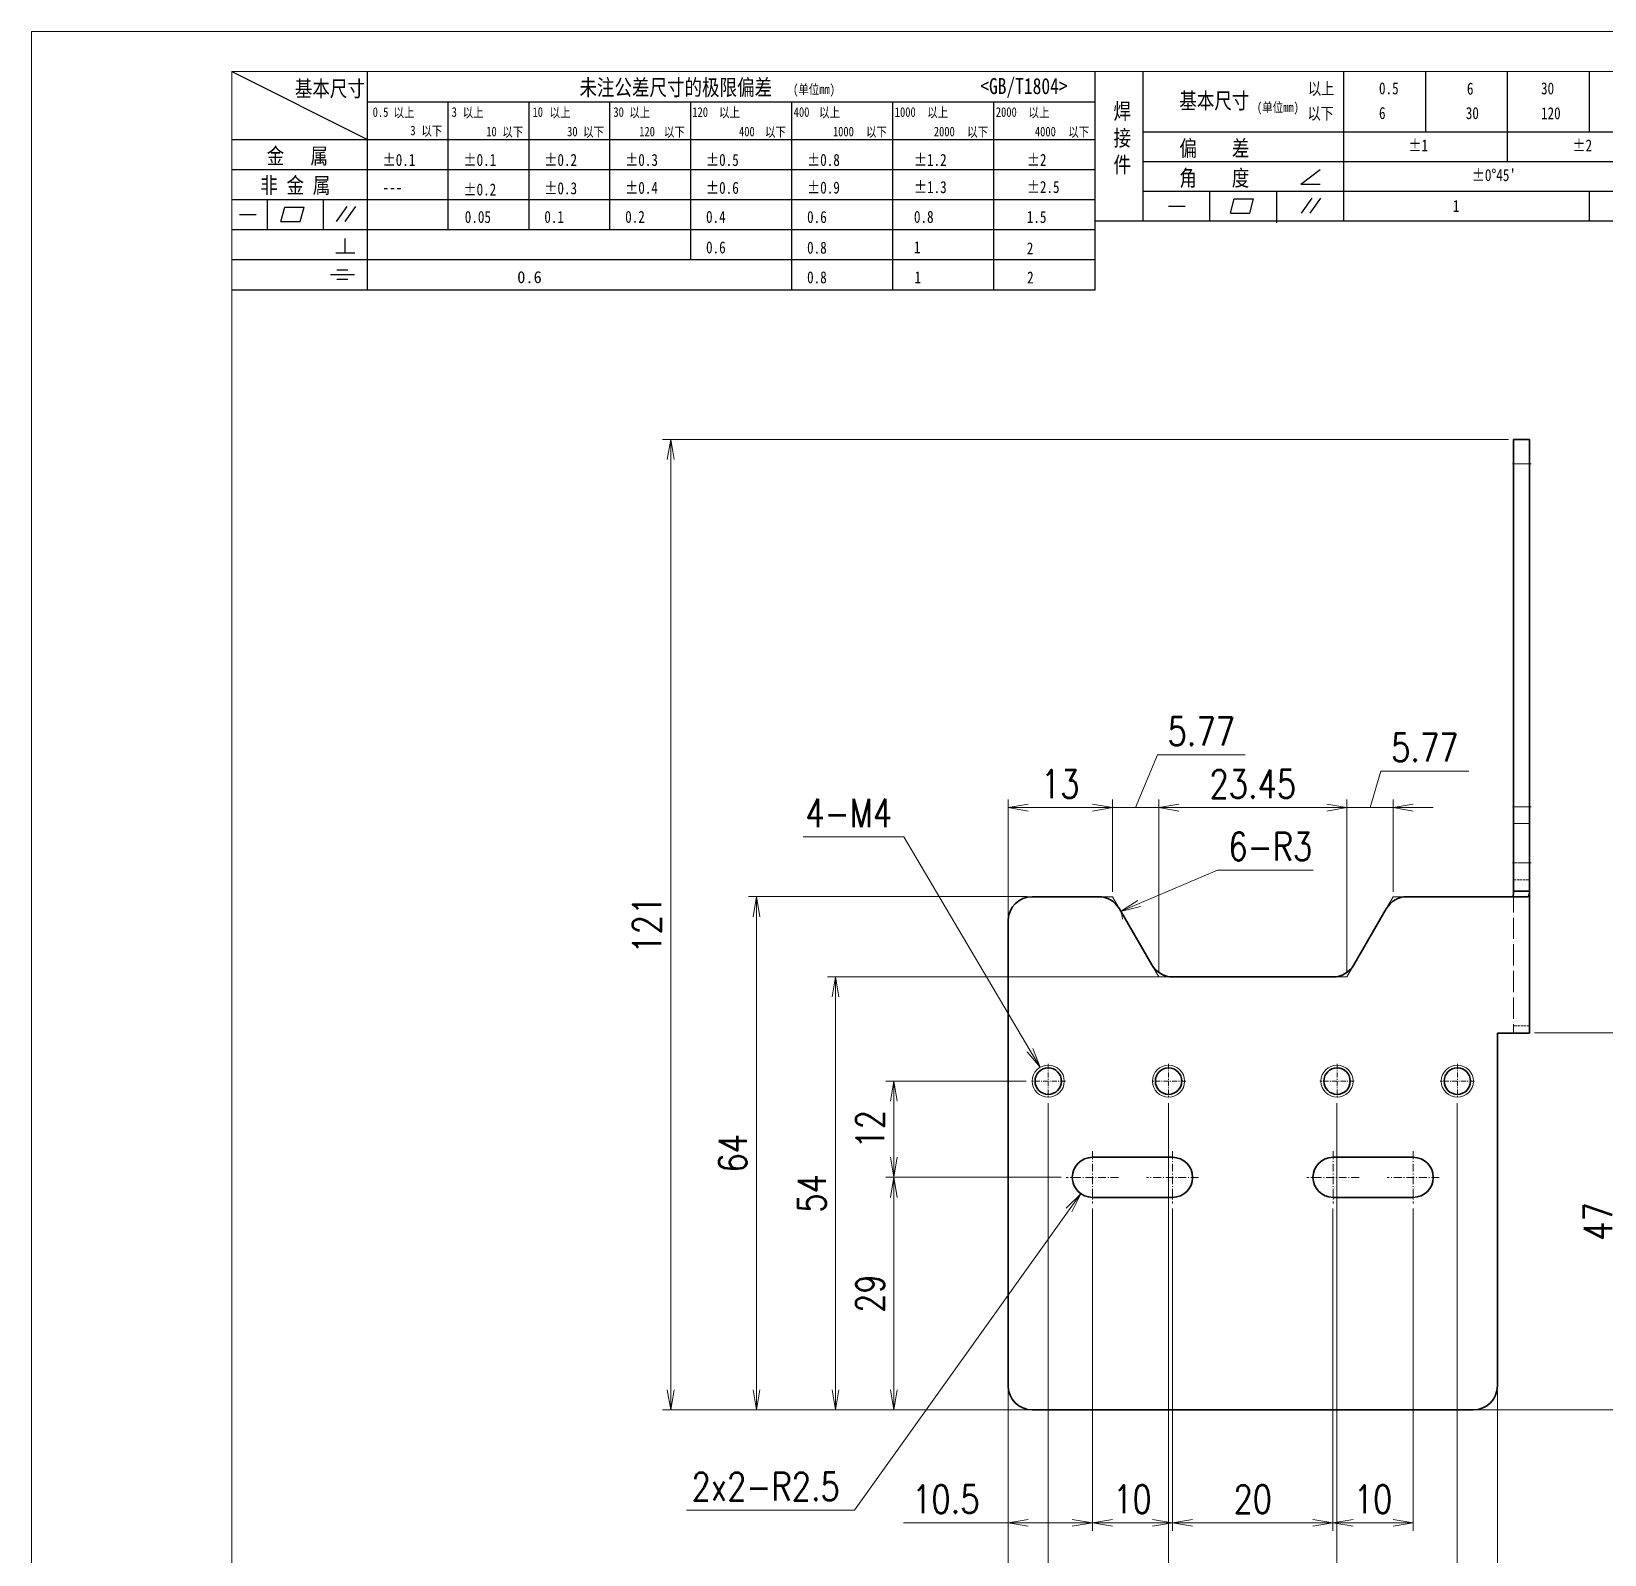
# Model space of a CAD drawing. Header units: millimetres. Extents: x 142029 to 212337, y -20537 to 1533.
# Drawn here: x 143861.8 to 144058, y 465 to 654.9 of the extents above; entities that cross this region are included whole.
import ezdxf

# ---------------------------------------------------------------- set-up
doc = ezdxf.new("R2010")
doc.units = ezdxf.units.MM
doc.header["$LTSCALE"] = 0.5
for name, pattern in [('AM_ISO02W050x2', [3.75, 3, -0.75]), ('AM_ISO08W050x2', [9, 6, -0.75, 1.5, -0.75]), ('AM_ISO09W050', [22.5, 12, -1.5, 3, -1.5, 3, -1.5]), ('DASHDOT', [18.5, 12, -3, 0.5, -3]), ('DASHED', [15, 12, -3])]:
    doc.linetypes.add(name, pattern=pattern)
for name, color, linetype, lineweight in [('中心线', 2, 'AM_ISO08W050x2', 18), ('双点划线', 6, 'AM_ISO09W050', 18), ('图框', 7, 'Continuous', 18), ('标注线', 3, 'Continuous', 18), ('粗实线', 7, 'Continuous', 35), ('虚线', 1, 'AM_ISO02W050x2', 18)]:
    doc.layers.add(name, color=color, linetype=linetype, lineweight=lineweight)
doc.layers.add('图\\M+19E79\\M+195B6\\M+18E9A', color=7, linetype='Continuous')
doc.layers.add('打印', color=7, linetype='Continuous', lineweight=15, plot=False)
doc.layers.add('打印-禁用', color=7, linetype='Continuous', lineweight=15, plot=False)
doc.styles.add('DIM', font='romans.shx', dxfattribs={"width": 0.8, "bigfont": 'bigfont.shx'})
doc.styles.add('国标', font='simfang.ttf', dxfattribs={"width": 0.8})
doc.dimstyles.new('XR 1-1$0', dxfattribs={"dimtxt": 3.5, "dimasz": 2.5, "dimexe": 1, "dimexo": 0.625, "dimgap": 1.2, "dimtad": 1, "dimzin": 9, "dimdsep": 46, "dimtxsty": 'DIM', "dimblk": 'OPEN', "dimcen": 0, "dimclrd": 8, "dimclre": 8, "dimclrt": 2, "dimazin": 2, "dimtfac": 0.5, "dimtmove": 0, "dimatfit": 3, "dimldrblk": 'OPEN', "dimfxl": 0, "dimtolj": 2, "dimlwd": 18, "dimlwe": 18, "dimarcsym": 0})
doc.dimstyles.new('XR 1-1$3', dxfattribs={"dimtxt": 3.5, "dimasz": 2.5, "dimexe": 1, "dimexo": 0.625, "dimgap": 1.2, "dimtad": 1, "dimtoh": 1, "dimdsep": 46, "dimtxsty": 'DIM', "dimblk": 'OPEN', "dimcen": 0, "dimclrd": 8, "dimclre": 8, "dimclrt": 2, "dimazin": 2, "dimtfac": 0.5, "dimtofl": 0, "dimtmove": 0, "dimatfit": 3, "dimldrblk": 'OPEN', "dimfxl": 0, "dimtolj": 2, "dimlwd": 18, "dimlwe": 18, "dimarcsym": 0})
doc.dimstyles.new('XR 1-1$4', dxfattribs={"dimtxt": 3.5, "dimasz": 2.5, "dimexe": 1, "dimexo": 0.625, "dimgap": 1.2, "dimtad": 1, "dimtoh": 1, "dimdsep": 46, "dimtxsty": 'DIM', "dimblk": 'OPEN', "dimcen": 0, "dimclrd": 8, "dimclre": 8, "dimclrt": 2, "dimazin": 2, "dimtfac": 0.5, "dimtofl": 0, "dimtmove": 0, "dimatfit": 3, "dimldrblk": 'OPEN', "dimfxl": 0, "dimtolj": 2, "dimlwd": 18, "dimlwe": 18, "dimarcsym": 0})

# ---------------------------------------------------------------- blocks, each defined once
blk = doc.blocks.new('GZDEH零件A3图框V01版')
at = {"layer": '图\\M+19E79\\M+195B6\\M+18E9A', "color": 9}
for p, q in [((2882.49, -1554.46), (2899.37, -1562.92)), ((2899.37, -1581.67), (2899.37, -1554.46)), ((2990.09, -1581.67), (2990.09, -1554.46)), ((2996.09, -1573.08), (2996.09, -1554.46)), ((3021.09, -1561.98), (3021.09, -1554.46)), ((3031.31, -1561.98), (3031.31, -1554.46)), ((3041.53, -1561.98), (3041.53, -1554.46)), ((3051.75, -1561.98), (3051.75, -1554.46)), ((2899.37, -1558.24), (2990.09, -1558.24)), ((2909.45, -1574.17), (2909.45, -1558.24)), ((2919.53, -1574.17), (2919.53, -1558.24)), ((2929.61, -1574.17), (2929.61, -1558.24)), ((2939.69, -1577.92), (2939.69, -1558.24)), ((2952.29, -1581.67), (2952.29, -1558.24)), ((2964.89, -1581.67), (2964.89, -1558.24)), ((2977.49, -1581.67), (2977.49, -1558.24)), ((2882.49, -1562.92), (2990.09, -1562.92)), ((2996.09, -1561.98), (3113.09, -1561.98)), ((3021.09, -1573.08), (3021.09, -1561.98)), ((3041.53, -1565.68), (3041.53, -1561.98)), ((2882.49, -1566.67), (2990.09, -1566.67)), ((2996.09, -1565.68), (3113.09, -1565.68)), ((3015.75, -1568.51), (3018.15, -1566.66)), ((3015.75, -1568.51), (3018.15, -1568.51)), ((2882.49, -1570.42), (2990.09, -1570.42)), ((2886.92, -1574.12), (2886.92, -1570.42)), ((2893.91, -1574.12), (2893.91, -1570.42)), ((2996.09, -1569.38), (3113.09, -1569.38)), ((3004.42, -1573.08), (3004.42, -1569.38)), ((3006.97, -1572.12), (3007.45, -1570.33)), ((3007.45, -1570.33), (3009.86, -1570.33)), ((3009.39, -1572.12), (3009.86, -1570.33)), ((3012.75, -1573.08), (3012.75, -1569.38)), ((3015.81, -1572.12), (3017.15, -1570.26)), ((3016.89, -1572.12), (3018.23, -1570.26)), ((3051.75, -1573.08), (3051.75, -1569.38)), ((2883.43, -1572.27), (2885.49, -1572.27)), ((2888.59, -1573.16), (2889.07, -1571.37)), ((2889.07, -1571.37), (2891.48, -1571.37)), ((2891, -1573.16), (2891.48, -1571.37)), ((2895.52, -1573.16), (2896.85, -1571.3)), ((2896.6, -1573.16), (2897.94, -1571.3)), ((2999.26, -1571.23), (3001.32, -1571.23)), ((3006.97, -1572.12), (3009.39, -1572.12)), ((2882.49, -1574.17), (2990.09, -1574.17)), ((2888.59, -1573.16), (2891, -1573.16)), ((2990.09, -1573.08), (3113.09, -1573.08)), ((3012.75, -1573.33), (3012.75, -1573.08)), ((2896.58, -1577.05), (2896.58, -1575.28)), ((2882.49, -1577.92), (2990.09, -1577.92)), ((2895.42, -1577.05), (2897.81, -1577.05)), ((2894.79, -1579.77), (2897.77, -1579.77)), ((2895.57, -1579.17), (2896.92, -1579.17)), ((2895.57, -1580.37), (2896.93, -1580.37)), ((2882.49, -1581.67), (2990.09, -1581.67))]:
    blk.add_line(p, q, dxfattribs=at)
at = {"layer": '图框', "linetype": 'Continuous'}
for p, q in [((2882.49, -1554.46), (2882.49, -1832.96)), ((3272.49, -1554.46), (2882.49, -1554.46))]:
    blk.add_line(p, q, dxfattribs=at)
at = {"layer": '打印-禁用', "linetype": 'Continuous'}
for p, q in [((2857.49, -1549.46), (2857.49, -1846.46)), ((3277.49, -1549.46), (2857.49, -1549.46))]:
    blk.add_line(p, q, dxfattribs=at)
at = {"layer": '图\\M+19E79\\M+195B6\\M+18E9A', "color": 9, "style": '国标', "width": 0.8}
for s, height, p in [('未注公差尺寸的极限偏差', 2, (2925.81, -1557.44)), ('<GB/T1804>', 2, (2975.78, -1557.27)), ('基本尺寸', 2, (2890.33, -1557.58)), ('基本尺寸', 2, (3000.6, -1559.1)), ('以上', 1.5, (3016.64, -1557.33)), ('0.5', 1.5, (3025.49, -1557.3)), ('6', 1.5, (3036.45, -1557.34)), ('30', 1.5, (3045.69, -1557.31)), ('30', 1.2, (2930.04, -1560.11)), ('以下', 1.5, (3016.58, -1560.43)), ('6', 1.5, (3025.49, -1560.38)), ('30', 1.5, (3036.31, -1560.39)), ('120', 1.5, (3045.69, -1560.41)), ('偏    差', 2, (3000.6, -1565.04)), ('±1', 1.5, (3029.16, -1564.42)), ('±2', 1.5, (3049.61, -1564.42)), ('金   属', 2, (2886.82, -1565.98)), ('±0.1', 1.5, (2901.27, -1566.23)), ('±0.1', 1.5, (2911.35, -1566.23)), ('±0.2', 1.5, (2921.43, -1566.23)), ('±0.3', 1.5, (2931.51, -1566.23)), ('±0.5', 1.5, (2941.59, -1566.23)), ('±0.8', 1.5, (2954.19, -1566.23)), ('±1.2', 1.5, (2967.51, -1566.23)), ('±2', 1.5, (2981.58, -1566.23)), ('角    度', 2, (3000.6, -1568.74)), ("±0%%D45'", 1.5, (3037.06, -1568.12)), ('非 金 属', 2, (2886.02, -1569.65)), ('±0.2', 1.5, (2911.35, -1569.92)), ('±0.3', 1.5, (2921.43, -1569.77)), ('±0.4', 1.5, (2931.51, -1569.71)), ('±0.6', 1.5, (2941.59, -1569.71)), ('±0.9', 1.5, (2954.19, -1569.68)), ('±1.3', 1.5, (2967.51, -1569.62)), ('±2.5', 1.5, (2981.58, -1569.61)), ('---', 1.5, (2901.27, -1569.65)), ('1', 1.5, (3034.69, -1571.98)), ('0.1', 1.5, (2921.43, -1573.34)), ('0.2', 1.5, (2931.51, -1573.33)), ('0.4', 1.5, (2941.59, -1573.33)), ('0.6', 1.5, (2954.19, -1573.35)), ('0.8', 1.5, (2967.51, -1573.33)), ('1.5', 1.5, (2981.58, -1573.34)), ('0.6', 1.5, (2941.59, -1577.14)), ('0.8', 1.5, (2954.19, -1577.17)), ('1', 1.5, (2967.51, -1577.12)), ('2', 1.5, (2981.58, -1577.26)), ('0.8', 1.5, (2954.19, -1580.87)), ('1', 1.5, (2967.59, -1580.86)), ('2', 1.5, (2981.62, -1580.89))]:
    blk.add_text(s, height=height, dxfattribs=at).set_placement(p)
at = {"layer": '图\\M+19E79\\M+195B6\\M+18E9A', "color": 9, "lineweight": 15, "style": '国标', "width": 0.8}
for s, p in [('(单位mm)', (2952.44, -1557.27)), ('0.5', (2900.03, -1560.11)), ('以上', (2902.64, -1560.16)), ('3', (2909.88, -1560.11)), ('以上', (2911.25, -1560.16)), ('10', (2919.96, -1560.11)), ('以上', (2922.09, -1560.16)), ('以上', (2932.02, -1560.16)), ('120', (2939.88, -1560.11)), ('以上', (2943.21, -1560.16)), ('400', (2952.52, -1560.11)), ('以上', (2955.68, -1560.16)), ('1000', (2965.12, -1560.11)), ('以上', (2969.16, -1560.16)), ('2000', (2977.72, -1560.11)), ('以上', (2981.8, -1560.16)), ('(单位mm)', (3010.27, -1559.51)), ('3', (2904.73, -1562.41)), ('以下', (2906.1, -1562.46)), ('10', (2914.19, -1562.54)), ('以下', (2916.18, -1562.59)), ('30', (2924.27, -1562.54)), ('以下', (2926.26, -1562.59)), ('120', (2933.26, -1562.54)), ('以下', (2936.34, -1562.59)), ('400', (2945.7, -1562.54)), ('以下', (2948.94, -1562.59)), ('1000', (2957.41, -1562.54)), ('以下', (2961.54, -1562.59)), ('2000', (2969.99, -1562.54)), ('以下', (2974.14, -1562.59)), ('4000', (2982.59, -1562.54)), ('以下', (2986.74, -1562.59))]:
    blk.add_text(s, height=1.2, dxfattribs=at).set_placement(p)
at = {"layer": '图\\M+19E79\\M+195B6\\M+18E9A', "color": 9, "lineweight": 13, "style": '国标'}
blk.add_text('0.6', height=1.5, dxfattribs=at).set_placement((2918.05, -1580.85))
at = {"layer": '图\\M+19E79\\M+195B6\\M+18E9A', "color": 9, "style": '国标'}
for s, insert, char_height, width, attachment_point in [('焊\\P接\\P件', (2992.39, -1558.41), 2, 3.1877, 1), ('0.05', (2911.51, -1573.37), 1.5, 5.1982, 7)]:
    blk.add_mtext(s, dxfattribs=dict(at, insert=insert, char_height=char_height, width=width, attachment_point=attachment_point))
blk = doc.blocks.new('DEH A3')
at = {"layer": '图框'}
blk.add_blockref('GZDEH零件A3图框V01版', (-2857.49, 1846.46), dxfattribs=at)
blk = doc.blocks.new('_Open')
at = {"color": 0, "linetype": 'ByBlock', "lineweight": -2}
for p, q in [((-1, 0.167), (0, 0)), ((-1, -0.167), (0, 0)), ((0, 0), (-1, 0))]:
    blk.add_line(p, q, dxfattribs=at)
blk = doc.blocks.new('*D69')
at = {"layer": 'Defpoints', "color": 0, "transparency": 16777216}
for p in [(143952.23, 547.01), (143986.61, 547.01), (143987.67, 483.01)]:
    blk.add_point(p, dxfattribs=at)
at = {"layer": '标注线', "color": 8, "lineweight": 18, "transparency": 16777216}
for p, q in [((143985.99, 547.01), (143951.23, 547.01)), ((143952.23, 485.51), (143952.23, 544.51)), ((143987.04, 483.01), (143951.23, 483.01))]:
    blk.add_line(p, q, dxfattribs=at)
at = {"layer": '标注线', "color": 8, "linetype": 'ByBlock', "lineweight": 18, "transparency": 16777216, "xscale": 2.5, "yscale": 2.5, "zscale": 2.5}
for p, rotation in [((143952.23, 547.01), 90), ((143952.23, 483.01), 270)]:
    blk.add_blockref('_Open', p, dxfattribs=dict(at, rotation=rotation))
at = {"layer": '标注线', "color": 2, "transparency": 16777216, "insert": (143949.28, 515.01), "char_height": 3.5, "attachment_point": 5, "rotation": 90, "style": 'DIM'}
blk.add_mtext('\\A2;64', dxfattribs=at)
blk = doc.blocks.new('*D70')
at = {"layer": 'Defpoints', "color": 0, "transparency": 16777216}
for p in [(143969.35, 512.01), (143990.86, 512.01), (143986.61, 483.01)]:
    blk.add_point(p, dxfattribs=at)
at = {"layer": '标注线', "color": 8, "lineweight": 18, "transparency": 16777216}
for p, q in [((143990.24, 512.01), (143968.35, 512.01)), ((143969.35, 485.51), (143969.35, 509.51)), ((143985.99, 483.01), (143968.35, 483.01))]:
    blk.add_line(p, q, dxfattribs=at)
at = {"layer": '标注线', "color": 8, "linetype": 'ByBlock', "lineweight": 18, "transparency": 16777216, "xscale": 2.5, "yscale": 2.5, "zscale": 2.5}
for p, rotation in [((143969.35, 512.01), 90), ((143969.35, 483.01), 270)]:
    blk.add_blockref('_Open', p, dxfattribs=dict(at, rotation=rotation))
at = {"layer": '标注线', "color": 2, "transparency": 16777216, "insert": (143966.4, 497.51), "char_height": 3.5, "attachment_point": 5, "rotation": 90, "style": 'DIM'}
blk.add_mtext('\\A2;29', dxfattribs=at)
blk = doc.blocks.new('*D71')
at = {"layer": 'Defpoints', "color": 0, "transparency": 16777216}
for p in [(143969.35, 524.01), (143986.47, 524.01), (143990.86, 512.01)]:
    blk.add_point(p, dxfattribs=at)
at = {"layer": '标注线', "color": 8, "lineweight": 18, "transparency": 16777216}
for p, q in [((143985.84, 524.01), (143968.35, 524.01)), ((143969.35, 514.51), (143969.35, 521.51)), ((143990.24, 512.01), (143968.35, 512.01))]:
    blk.add_line(p, q, dxfattribs=at)
at = {"layer": '标注线', "color": 8, "linetype": 'ByBlock', "lineweight": 18, "transparency": 16777216, "xscale": 2.5, "yscale": 2.5, "zscale": 2.5}
for p, rotation in [((143969.35, 524.01), 90), ((143969.35, 512.01), 270)]:
    blk.add_blockref('_Open', p, dxfattribs=dict(at, rotation=rotation))
at = {"layer": '标注线', "color": 2, "transparency": 16777216, "insert": (143966.4, 518.01), "char_height": 3.5, "attachment_point": 5, "rotation": 90, "style": 'DIM'}
blk.add_mtext('\\A2;12', dxfattribs=at)
blk = doc.blocks.new('*D72')
at = {"layer": 'Defpoints', "color": 0, "transparency": 16777216}
for p in [(143994.11, 508.76), (143983.61, 486.01), (143994.11, 468.93)]:
    blk.add_point(p, dxfattribs=at)
at = {"layer": '标注线', "color": 8, "lineweight": 18, "transparency": 16777216}
for p, q in [((143994.11, 508.13), (143994.11, 467.93)), ((143983.61, 485.38), (143983.61, 467.93)), ((143983.61, 468.93), (143970.58, 468.93)), ((143986.11, 468.93), (143991.61, 468.93))]:
    blk.add_line(p, q, dxfattribs=at)
at = {"layer": '标注线', "color": 8, "linetype": 'ByBlock', "lineweight": 18, "transparency": 16777216, "xscale": 2.5, "yscale": 2.5, "zscale": 2.5, "rotation": 180}
blk.add_blockref('_Open', (143983.61, 468.93), dxfattribs=at)
at = {"layer": '标注线', "color": 8, "linetype": 'ByBlock', "lineweight": 18, "transparency": 16777216, "xscale": 2.5, "yscale": 2.5, "zscale": 2.5}
blk.add_blockref('_Open', (143994.11, 468.93), dxfattribs=at)
at = {"layer": '标注线', "color": 2, "transparency": 16777216, "insert": (143975.85, 471.88), "char_height": 3.5, "attachment_point": 5, "style": 'DIM'}
blk.add_mtext('\\A2;10.5', dxfattribs=at)
blk = doc.blocks.new('*D73')
at = {"layer": 'Defpoints', "color": 0, "transparency": 16777216}
for p in [(143983.61, 486.01), (144044.61, 486.01), (143983.61, 448.16)]:
    blk.add_point(p, dxfattribs=at)
at = {"layer": '标注线', "color": 8, "lineweight": 18, "transparency": 16777216}
for p, q in [((143983.61, 485.38), (143983.61, 447.16)), ((144044.61, 485.38), (144044.61, 447.16)), ((144042.11, 448.16), (143986.11, 448.16))]:
    blk.add_line(p, q, dxfattribs=at)
at = {"layer": '标注线', "color": 8, "linetype": 'ByBlock', "lineweight": 18, "transparency": 16777216, "xscale": 2.5, "yscale": 2.5, "zscale": 2.5, "rotation": 180}
blk.add_blockref('_Open', (143983.61, 448.16), dxfattribs=at)
at = {"layer": '标注线', "color": 8, "linetype": 'ByBlock', "lineweight": 18, "transparency": 16777216, "xscale": 2.5, "yscale": 2.5, "zscale": 2.5}
blk.add_blockref('_Open', (144044.61, 448.16), dxfattribs=at)
at = {"layer": '标注线', "color": 2, "transparency": 16777216, "insert": (144014.11, 451.11), "char_height": 3.5, "attachment_point": 5, "style": 'DIM'}
blk.add_mtext('\\A2;61', dxfattribs=at)
blk = doc.blocks.new('*D74')
at = {"layer": 'Defpoints', "color": 0, "transparency": 16777216}
for p in [(144004.12, 537.01), (143962.08, 483.01), (143987.67, 483.01)]:
    blk.add_point(p, dxfattribs=at)
at = {"layer": '标注线', "color": 8, "lineweight": 18, "transparency": 16777216}
for p, q in [((144003.5, 537.01), (143961.08, 537.01)), ((143962.08, 534.51), (143962.08, 485.51)), ((143987.04, 483.01), (143961.08, 483.01))]:
    blk.add_line(p, q, dxfattribs=at)
at = {"layer": '标注线', "color": 8, "linetype": 'ByBlock', "lineweight": 18, "transparency": 16777216, "xscale": 2.5, "yscale": 2.5, "zscale": 2.5}
for p, rotation in [((143962.08, 537.01), 90), ((143962.08, 483.01), 270)]:
    blk.add_blockref('_Open', p, dxfattribs=dict(at, rotation=rotation))
at = {"layer": '标注线', "color": 2, "transparency": 16777216, "insert": (143959.13, 510.01), "char_height": 3.5, "attachment_point": 5, "rotation": 90, "style": 'DIM'}
blk.add_mtext('\\A2;54', dxfattribs=at)
blk = doc.blocks.new('*D75')
at = {"layer": 'Defpoints', "color": 0, "transparency": 16777216}
for p in [(143983.61, 558.11), (143996.61, 547.01), (143983.61, 544.01)]:
    blk.add_point(p, dxfattribs=at)
at = {"layer": '标注线', "color": 8, "lineweight": 18, "transparency": 16777216}
for p, q in [((143983.61, 544.63), (143983.61, 559.11)), ((143996.61, 547.63), (143996.61, 559.11)), ((143994.11, 558.11), (143986.11, 558.11))]:
    blk.add_line(p, q, dxfattribs=at)
at = {"layer": '标注线', "color": 8, "linetype": 'ByBlock', "lineweight": 18, "transparency": 16777216, "xscale": 2.5, "yscale": 2.5, "zscale": 2.5, "rotation": 180}
blk.add_blockref('_Open', (143983.61, 558.11), dxfattribs=at)
at = {"layer": '标注线', "color": 8, "linetype": 'ByBlock', "lineweight": 18, "transparency": 16777216, "xscale": 2.5, "yscale": 2.5, "zscale": 2.5}
blk.add_blockref('_Open', (143996.61, 558.11), dxfattribs=at)
at = {"layer": '标注线', "color": 2, "transparency": 16777216, "insert": (143990.11, 561.06), "char_height": 3.5, "attachment_point": 5, "style": 'DIM'}
blk.add_mtext('\\A2;13', dxfattribs=at)
blk = doc.blocks.new('*D76')
at = {"layer": 'Defpoints', "color": 0, "transparency": 16777216}
for p in [(144002.39, 558.11), (143996.61, 547.01), (144002.39, 537.01)]:
    blk.add_point(p, dxfattribs=at)
at = {"layer": '标注线', "color": 8, "lineweight": 18, "transparency": 16777216}
for p, q in [((144002.22, 564.68), (143999.5, 558.11)), ((144013.16, 564.68), (144002.22, 564.68)), ((143996.61, 547.63), (143996.61, 559.11)), ((144002.39, 537.63), (144002.39, 559.11)), ((143994.11, 558.11), (143991.61, 558.11)), ((143996.61, 558.11), (144002.39, 558.11)), ((144004.89, 558.11), (144007.39, 558.11))]:
    blk.add_line(p, q, dxfattribs=at)
at = {"layer": '标注线', "color": 8, "linetype": 'ByBlock', "lineweight": 18, "transparency": 16777216, "xscale": 2.5, "yscale": 2.5, "zscale": 2.5}
blk.add_blockref('_Open', (143996.61, 558.11), dxfattribs=at)
at = {"layer": '标注线', "color": 8, "linetype": 'ByBlock', "lineweight": 18, "transparency": 16777216, "xscale": 2.5, "yscale": 2.5, "zscale": 2.5, "rotation": 180}
blk.add_blockref('_Open', (144002.39, 558.11), dxfattribs=at)
at = {"layer": '标注线', "color": 2, "transparency": 16777216, "insert": (144007.69, 567.63), "char_height": 3.5, "attachment_point": 5, "style": 'DIM'}
blk.add_mtext('\\A2;5.77', dxfattribs=at)
blk = doc.blocks.new('*D77')
at = {"layer": 'Defpoints', "color": 0, "transparency": 16777216}
for p in [(144025.84, 558.11), (144002.39, 537.01), (144025.84, 537.01)]:
    blk.add_point(p, dxfattribs=at)
at = {"layer": '标注线', "color": 8, "lineweight": 18, "transparency": 16777216}
for p, q in [((144002.39, 537.63), (144002.39, 559.11)), ((144025.84, 537.63), (144025.84, 559.11)), ((144004.89, 558.11), (144023.34, 558.11))]:
    blk.add_line(p, q, dxfattribs=at)
at = {"layer": '标注线', "color": 8, "linetype": 'ByBlock', "lineweight": 18, "transparency": 16777216, "xscale": 2.5, "yscale": 2.5, "zscale": 2.5, "rotation": 180}
blk.add_blockref('_Open', (144002.39, 558.11), dxfattribs=at)
at = {"layer": '标注线', "color": 8, "linetype": 'ByBlock', "lineweight": 18, "transparency": 16777216, "xscale": 2.5, "yscale": 2.5, "zscale": 2.5}
blk.add_blockref('_Open', (144025.84, 558.11), dxfattribs=at)
at = {"layer": '标注线', "color": 2, "transparency": 16777216, "insert": (144014.11, 561.06), "char_height": 3.5, "attachment_point": 5, "style": 'DIM'}
blk.add_mtext('\\A2;23.45', dxfattribs=at)
blk = doc.blocks.new('*D78')
at = {"layer": 'Defpoints', "color": 0, "transparency": 16777216}
for p in [(144031.61, 558.11), (144031.61, 547.01), (144025.84, 537.01)]:
    blk.add_point(p, dxfattribs=at)
at = {"layer": '标注线', "color": 8, "lineweight": 18, "transparency": 16777216}
for p, q in [((144030.09, 562.66), (144028.73, 558.11)), ((144041.03, 562.66), (144030.09, 562.66)), ((144025.84, 537.63), (144025.84, 559.11)), ((144031.61, 547.63), (144031.61, 559.11)), ((144023.34, 558.11), (144020.84, 558.11)), ((144025.84, 558.11), (144031.61, 558.11)), ((144034.11, 558.11), (144036.61, 558.11))]:
    blk.add_line(p, q, dxfattribs=at)
at = {"layer": '标注线', "color": 8, "linetype": 'ByBlock', "lineweight": 18, "transparency": 16777216, "xscale": 2.5, "yscale": 2.5, "zscale": 2.5}
blk.add_blockref('_Open', (144025.84, 558.11), dxfattribs=at)
at = {"layer": '标注线', "color": 8, "linetype": 'ByBlock', "lineweight": 18, "transparency": 16777216, "xscale": 2.5, "yscale": 2.5, "zscale": 2.5, "rotation": 180}
blk.add_blockref('_Open', (144031.61, 558.11), dxfattribs=at)
at = {"layer": '标注线', "color": 2, "transparency": 16777216, "insert": (144035.56, 565.61), "char_height": 3.5, "attachment_point": 5, "style": 'DIM'}
blk.add_mtext('\\A2;5.77', dxfattribs=at)
blk = doc.blocks.new('*D79')
at = {"layer": 'Defpoints', "color": 0, "transparency": 16777216}
for p in [(144048.61, 530.01), (144041.61, 483.01), (144060.1, 483.01)]:
    blk.add_point(p, dxfattribs=at)
at = {"layer": '标注线', "color": 8, "lineweight": 18, "transparency": 16777216}
for p, q in [((144049.24, 530.01), (144061.1, 530.01)), ((144060.1, 527.51), (144060.1, 485.51)), ((144042.24, 483.01), (144061.1, 483.01))]:
    blk.add_line(p, q, dxfattribs=at)
at = {"layer": '标注线', "color": 8, "linetype": 'ByBlock', "lineweight": 18, "transparency": 16777216, "xscale": 2.5, "yscale": 2.5, "zscale": 2.5}
for p, rotation in [((144060.1, 530.01), 90), ((144060.1, 483.01), 270)]:
    blk.add_blockref('_Open', p, dxfattribs=dict(at, rotation=rotation))
at = {"layer": '标注线', "color": 2, "transparency": 16777216, "insert": (144057.15, 506.51), "char_height": 3.5, "attachment_point": 5, "rotation": 90, "style": 'DIM'}
blk.add_mtext('\\A2;47', dxfattribs=at)
blk = doc.blocks.new('*D80')
at = {"layer": 'Defpoints', "color": 0, "transparency": 16777216}
for p in [(144046.61, 604.01), (143941.54, 483.01), (143987.04, 483.01)]:
    blk.add_point(p, dxfattribs=at)
at = {"layer": '标注线', "color": 8, "lineweight": 18, "transparency": 16777216}
for p, q in [((144045.99, 604.01), (143940.54, 604.01)), ((143941.54, 601.51), (143941.54, 485.51)), ((143986.42, 483.01), (143940.54, 483.01))]:
    blk.add_line(p, q, dxfattribs=at)
at = {"layer": '标注线', "color": 8, "linetype": 'ByBlock', "lineweight": 18, "transparency": 16777216, "xscale": 2.5, "yscale": 2.5, "zscale": 2.5}
for p, rotation in [((143941.54, 604.01), 90), ((143941.54, 483.01), 270)]:
    blk.add_blockref('_Open', p, dxfattribs=dict(at, rotation=rotation))
at = {"layer": '标注线', "color": 2, "transparency": 16777216, "insert": (143938.59, 543.51), "char_height": 3.5, "attachment_point": 5, "rotation": 90, "style": 'DIM'}
blk.add_mtext('\\A2;121', dxfattribs=at)
blk = doc.blocks.new('*D81')
at = {"layer": 'Defpoints', "color": 0, "transparency": 16777216}
for p in [(143994.11, 508.76), (144004.11, 508.76), (144004.11, 468.93)]:
    blk.add_point(p, dxfattribs=at)
at = {"layer": '标注线', "color": 8, "lineweight": 18, "transparency": 16777216}
for p, q in [((143994.11, 508.13), (143994.11, 467.93)), ((144004.11, 508.13), (144004.11, 467.93)), ((143996.61, 468.93), (144001.61, 468.93))]:
    blk.add_line(p, q, dxfattribs=at)
at = {"layer": '标注线', "color": 8, "linetype": 'ByBlock', "lineweight": 18, "transparency": 16777216, "xscale": 2.5, "yscale": 2.5, "zscale": 2.5, "rotation": 180}
blk.add_blockref('_Open', (143994.11, 468.93), dxfattribs=at)
at = {"layer": '标注线', "color": 8, "linetype": 'ByBlock', "lineweight": 18, "transparency": 16777216, "xscale": 2.5, "yscale": 2.5, "zscale": 2.5}
blk.add_blockref('_Open', (144004.11, 468.93), dxfattribs=at)
at = {"layer": '标注线', "color": 2, "transparency": 16777216, "insert": (143999.11, 471.88), "char_height": 3.5, "attachment_point": 5, "style": 'DIM'}
blk.add_mtext('\\A2;10', dxfattribs=at)
blk = doc.blocks.new('*D82')
at = {"layer": 'Defpoints', "color": 0, "transparency": 16777216}
for p in [(144004.11, 508.76), (144024.11, 508.76), (144024.11, 468.93)]:
    blk.add_point(p, dxfattribs=at)
at = {"layer": '标注线', "color": 8, "lineweight": 18, "transparency": 16777216}
for p, q in [((144004.11, 508.13), (144004.11, 467.93)), ((144024.11, 508.13), (144024.11, 467.93)), ((144006.61, 468.93), (144021.61, 468.93))]:
    blk.add_line(p, q, dxfattribs=at)
at = {"layer": '标注线', "color": 8, "linetype": 'ByBlock', "lineweight": 18, "transparency": 16777216, "xscale": 2.5, "yscale": 2.5, "zscale": 2.5, "rotation": 180}
blk.add_blockref('_Open', (144004.11, 468.93), dxfattribs=at)
at = {"layer": '标注线', "color": 8, "linetype": 'ByBlock', "lineweight": 18, "transparency": 16777216, "xscale": 2.5, "yscale": 2.5, "zscale": 2.5}
blk.add_blockref('_Open', (144024.11, 468.93), dxfattribs=at)
at = {"layer": '标注线', "color": 2, "transparency": 16777216, "insert": (144014.11, 471.88), "char_height": 3.5, "attachment_point": 5, "style": 'DIM'}
blk.add_mtext('\\A2;20', dxfattribs=at)
blk = doc.blocks.new('*D83')
at = {"layer": 'Defpoints', "color": 0, "transparency": 16777216}
for p in [(144024.11, 508.76), (144034.11, 508.76), (144034.11, 468.93)]:
    blk.add_point(p, dxfattribs=at)
at = {"layer": '标注线', "color": 8, "lineweight": 18, "transparency": 16777216}
for p, q in [((144024.11, 508.13), (144024.11, 467.93)), ((144034.11, 508.13), (144034.11, 467.93)), ((144026.61, 468.93), (144031.61, 468.93))]:
    blk.add_line(p, q, dxfattribs=at)
at = {"layer": '标注线', "color": 8, "linetype": 'ByBlock', "lineweight": 18, "transparency": 16777216, "xscale": 2.5, "yscale": 2.5, "zscale": 2.5, "rotation": 180}
blk.add_blockref('_Open', (144024.11, 468.93), dxfattribs=at)
at = {"layer": '标注线', "color": 8, "linetype": 'ByBlock', "lineweight": 18, "transparency": 16777216, "xscale": 2.5, "yscale": 2.5, "zscale": 2.5}
blk.add_blockref('_Open', (144034.11, 468.93), dxfattribs=at)
at = {"layer": '标注线', "color": 2, "transparency": 16777216, "insert": (144029.11, 471.88), "char_height": 3.5, "attachment_point": 5, "style": 'DIM'}
blk.add_mtext('\\A2;10', dxfattribs=at)
blk = doc.blocks.new('*D84')
at = {"layer": 'Defpoints', "color": 0, "transparency": 16777216}
for p in [(143988.61, 521.86), (143983.61, 486.01), (143983.61, 457.71)]:
    blk.add_point(p, dxfattribs=at)
at = {"layer": '标注线', "color": 8, "lineweight": 18, "transparency": 16777216}
for p, q in [((143988.61, 521.24), (143988.61, 456.71)), ((143983.61, 485.38), (143983.61, 456.71)), ((143981.11, 457.71), (143978.61, 457.71)), ((143988.61, 457.71), (143983.61, 457.71)), ((143991.11, 457.71), (143993.61, 457.71))]:
    blk.add_line(p, q, dxfattribs=at)
at = {"layer": '标注线', "color": 8, "linetype": 'ByBlock', "lineweight": 18, "transparency": 16777216, "xscale": 2.5, "yscale": 2.5, "zscale": 2.5}
blk.add_blockref('_Open', (143983.61, 457.71), dxfattribs=at)
at = {"layer": '标注线', "color": 8, "linetype": 'ByBlock', "lineweight": 18, "transparency": 16777216, "xscale": 2.5, "yscale": 2.5, "zscale": 2.5, "rotation": 180}
blk.add_blockref('_Open', (143988.61, 457.71), dxfattribs=at)
at = {"layer": '标注线', "color": 2, "transparency": 16777216, "insert": (143986.11, 460.66), "char_height": 3.5, "attachment_point": 5, "style": 'DIM'}
blk.add_mtext('\\A2;5', dxfattribs=at)
blk = doc.blocks.new('*D85')
at = {"layer": 'Defpoints', "color": 0, "transparency": 16777216}
for p in [(143988.61, 521.86), (144003.61, 521.86), (144003.61, 457.71)]:
    blk.add_point(p, dxfattribs=at)
at = {"layer": '标注线', "color": 8, "lineweight": 18, "transparency": 16777216}
for p, q in [((143988.61, 521.24), (143988.61, 456.71)), ((144003.61, 521.24), (144003.61, 456.71)), ((143991.11, 457.71), (144001.11, 457.71))]:
    blk.add_line(p, q, dxfattribs=at)
at = {"layer": '标注线', "color": 8, "linetype": 'ByBlock', "lineweight": 18, "transparency": 16777216, "xscale": 2.5, "yscale": 2.5, "zscale": 2.5, "rotation": 180}
blk.add_blockref('_Open', (143988.61, 457.71), dxfattribs=at)
at = {"layer": '标注线', "color": 8, "linetype": 'ByBlock', "lineweight": 18, "transparency": 16777216, "xscale": 2.5, "yscale": 2.5, "zscale": 2.5}
blk.add_blockref('_Open', (144003.61, 457.71), dxfattribs=at)
at = {"layer": '标注线', "color": 2, "transparency": 16777216, "insert": (143996.11, 460.66), "char_height": 3.5, "attachment_point": 5, "style": 'DIM'}
blk.add_mtext('\\A2;15', dxfattribs=at)
blk = doc.blocks.new('*D86')
at = {"layer": 'Defpoints', "color": 0, "transparency": 16777216}
for p in [(144003.61, 521.86), (144024.61, 521.86), (144024.61, 457.71)]:
    blk.add_point(p, dxfattribs=at)
at = {"layer": '标注线', "color": 8, "lineweight": 18, "transparency": 16777216}
for p, q in [((144003.61, 521.24), (144003.61, 456.71)), ((144024.61, 521.24), (144024.61, 456.71)), ((144006.11, 457.71), (144022.11, 457.71))]:
    blk.add_line(p, q, dxfattribs=at)
at = {"layer": '标注线', "color": 8, "linetype": 'ByBlock', "lineweight": 18, "transparency": 16777216, "xscale": 2.5, "yscale": 2.5, "zscale": 2.5, "rotation": 180}
blk.add_blockref('_Open', (144003.61, 457.71), dxfattribs=at)
at = {"layer": '标注线', "color": 8, "linetype": 'ByBlock', "lineweight": 18, "transparency": 16777216, "xscale": 2.5, "yscale": 2.5, "zscale": 2.5}
blk.add_blockref('_Open', (144024.61, 457.71), dxfattribs=at)
at = {"layer": '标注线', "color": 2, "transparency": 16777216, "insert": (144014.11, 460.66), "char_height": 3.5, "attachment_point": 5, "style": 'DIM'}
blk.add_mtext('\\A2;21', dxfattribs=at)
blk = doc.blocks.new('*D87')
at = {"layer": 'Defpoints', "color": 0, "transparency": 16777216}
for p in [(144024.61, 521.86), (144039.61, 521.86), (144024.61, 457.71)]:
    blk.add_point(p, dxfattribs=at)
at = {"layer": '标注线', "color": 8, "lineweight": 18, "transparency": 16777216}
for p, q in [((144024.61, 521.24), (144024.61, 456.71)), ((144039.61, 521.24), (144039.61, 456.71)), ((144037.11, 457.71), (144027.11, 457.71))]:
    blk.add_line(p, q, dxfattribs=at)
at = {"layer": '标注线', "color": 8, "linetype": 'ByBlock', "lineweight": 18, "transparency": 16777216, "xscale": 2.5, "yscale": 2.5, "zscale": 2.5, "rotation": 180}
blk.add_blockref('_Open', (144024.61, 457.71), dxfattribs=at)
at = {"layer": '标注线', "color": 8, "linetype": 'ByBlock', "lineweight": 18, "transparency": 16777216, "xscale": 2.5, "yscale": 2.5, "zscale": 2.5}
blk.add_blockref('_Open', (144039.61, 457.71), dxfattribs=at)
at = {"layer": '标注线', "color": 2, "transparency": 16777216, "insert": (144032.11, 460.66), "char_height": 3.5, "attachment_point": 5, "style": 'DIM'}
blk.add_mtext('\\A2;15', dxfattribs=at)
blk = doc.blocks.new('*D88')
at = {"layer": 'Defpoints', "color": 0, "transparency": 16777216}
for p in [(143987.6, 525.73), (143989.63, 522.28)]:
    blk.add_point(p, dxfattribs=at)
at = {"layer": '标注线', "color": 8, "lineweight": 18, "transparency": 16777216}
for p in [(143958.07, 554.49), (143986.33, 527.88)]:
    blk.add_line(p, (143970.61, 554.49), dxfattribs=at)
at = {"layer": '标注线', "color": 8, "linetype": 'ByBlock', "lineweight": 18, "transparency": 16777216, "xscale": 2.5, "yscale": 2.5, "zscale": 2.5, "rotation": 300.5776043723989}
blk.add_blockref('_Open', (143987.6, 525.73), dxfattribs=at)
at = {"layer": '标注线', "color": 2, "transparency": 16777216, "insert": (143963.74, 557.44), "char_height": 3.5, "attachment_point": 5, "style": 'DIM'}
blk.add_mtext('\\A2;4-M4', dxfattribs=at)
blk = doc.blocks.new('*D89')
at = {"layer": 'Defpoints', "color": 0, "transparency": 16777216}
for p in [(143994.11, 512.01), (143992.66, 509.97)]:
    blk.add_point(p, dxfattribs=at)
at = {"layer": '标注线', "color": 8, "lineweight": 18, "transparency": 16777216}
for p in [(143991.21, 507.94), (143943.52, 470.51)]:
    blk.add_line(p, (143964.45, 470.51), dxfattribs=at)
at = {"layer": '标注线', "color": 8, "linetype": 'ByBlock', "lineweight": 18, "transparency": 16777216, "xscale": 2.5, "yscale": 2.5, "zscale": 2.5, "rotation": 54.44093604435167}
blk.add_blockref('_Open', (143992.66, 509.97), dxfattribs=at)
at = {"layer": '标注线', "color": 2, "transparency": 16777216, "insert": (143953.38, 473.46), "char_height": 3.5, "attachment_point": 5, "style": 'DIM'}
blk.add_mtext('\\A2;\\A2;2x2-R2.5', dxfattribs=at)
blk = doc.blocks.new('*D90')
at = {"layer": 'Defpoints', "color": 0, "transparency": 16777216}
for p in [(143994.88, 544.01), (143997.64, 545.18)]:
    blk.add_point(p, dxfattribs=at)
at = {"layer": '标注线', "color": 8, "lineweight": 18, "transparency": 16777216}
for p in [(143999.94, 546.16), (144021.64, 550.33)]:
    blk.add_line(p, (144009.7, 550.33), dxfattribs=at)
blk.add_arc((143994.88, 544.01), 3, 3.9059, 30, dxfattribs=at)
at = {"layer": '标注线', "color": 8, "linetype": 'ByBlock', "lineweight": 18, "transparency": 16777216, "xscale": 2.5, "yscale": 2.5, "zscale": 2.5, "rotation": 203.0940713541599}
blk.add_blockref('_Open', (143997.64, 545.18), dxfattribs=at)
at = {"layer": '标注线', "color": 2, "transparency": 16777216, "insert": (144016.3, 553.28), "char_height": 3.5, "attachment_point": 5, "style": 'DIM'}
blk.add_mtext('\\A2;\\A2;6-R3', dxfattribs=at)

msp = doc.modelspace()

# ---------------------------------------------------------------- linework, layer by layer
at = {"color": 2, "lineweight": 13, "ltscale": 0.05}
for p, q in [((144048.615, 601.006), (144046.615, 601.006)), ((144046.615, 558.22), (144048.615, 558.22)), ((144048.615, 556.133), (144046.615, 556.133))]:
    msp.add_line(p, q, dxfattribs=at)
at = {"layer": '中心线', "linetype": 'DASHDOT', "ltscale": 0.060015}
for p, q in [((144048.815, 601.006), (144046.414, 601.006)), ((144048.815, 558.22), (144046.414, 558.22)), ((144048.815, 551.248), (144046.414, 551.248))]:
    msp.add_line(p, q, dxfattribs=at)
at = {"layer": '中心线', "linetype": 'DASHDOT', "ltscale": 0.10725}
for p, q in [((143988.615, 526.151), (143988.615, 521.861)), ((144003.615, 526.151), (144003.615, 521.861)), ((144024.615, 526.151), (144024.615, 521.861)), ((144039.615, 526.151), (144039.615, 521.861)), ((143990.76, 524.006), (143986.47, 524.006)), ((144005.76, 524.006), (144001.47, 524.006)), ((144026.76, 524.006), (144022.47, 524.006)), ((144041.76, 524.006), (144037.47, 524.006))]:
    msp.add_line(p, q, dxfattribs=at)
at = {"layer": '中心线', "linetype": 'DASHDOT', "ltscale": 0.1625}
for p, q in [((143994.115, 515.256), (143994.115, 508.756)), ((144004.115, 515.256), (144004.115, 508.756)), ((144024.115, 515.256), (144024.115, 508.756)), ((144034.115, 515.256), (144034.115, 508.756)), ((143997.365, 512.006), (143990.865, 512.006)), ((144007.365, 512.006), (144000.865, 512.006)), ((144027.365, 512.006), (144020.865, 512.006)), ((144037.365, 512.006), (144030.865, 512.006))]:
    msp.add_line(p, q, dxfattribs=at)
at = {"layer": '双点划线'}
for p, q in [((143994.883, 547.006), (143996.615, 547.006)), ((143997.481, 545.506), (143996.615, 547.006)), ((144030.749, 545.506), (144031.615, 547.006)), ((144033.347, 547.006), (144031.615, 547.006)), ((144001.522, 538.506), (144002.388, 537.006)), ((144026.707, 538.506), (144025.841, 537.006)), ((144004.12, 537.006), (144002.388, 537.006)), ((144024.109, 537.006), (144025.841, 537.006))]:
    msp.add_line(p, q, dxfattribs=at)
at = {"layer": '打印'}
msp.add_lwpolyline([(143861.848, 654.912), (144281.848, 654.912), (144281.848, 357.912), (143861.848, 357.912)], close=True, dxfattribs=at)
at = {"layer": '标注线'}
for centre in [(143988.615, 524.006), (144003.615, 524.006), (144024.615, 524.006), (144039.615, 524.006)]:
    msp.add_circle(centre, 2, dxfattribs=at)
at = {"layer": '粗实线', "ltscale": 0.075}
for p, q in [((144046.615, 604.006), (144046.615, 601.006)), ((144048.615, 601.006), (144048.615, 604.006)), ((144048.615, 530.006), (144045.615, 530.006))]:
    msp.add_line(p, q, dxfattribs=at)
at = {"layer": '粗实线', "ltscale": 0.05}
for p, q in [((144046.615, 604.006), (144048.615, 604.006)), ((144048.615, 547.708), (144046.615, 547.708))]:
    msp.add_line(p, q, dxfattribs=at)
at = {"layer": '粗实线'}
for p, q in [((144046.615, 601.006), (144046.615, 558.22)), ((144048.615, 601.006), (144048.615, 558.22)), ((143983.615, 544.006), (143983.615, 486.006)), ((144044.615, 530.006), (144044.615, 486.006)), ((143986.615, 483.006), (144041.615, 483.006))]:
    msp.add_line(p, q, dxfattribs=at)
at = {"layer": '粗实线', "ltscale": 0.052163}
for p, q in [((144046.615, 556.133), (144046.615, 558.22)), ((144048.615, 558.22), (144048.615, 556.133))]:
    msp.add_line(p, q, dxfattribs=at)
at = {"layer": '粗实线', "ltscale": 0.210636}
for p, q in [((144046.615, 556.133), (144046.615, 547.708)), ((144048.615, 556.133), (144048.615, 547.708))]:
    msp.add_line(p, q, dxfattribs=at)
at = {"layer": '粗实线', "ltscale": 0.442554}
msp.add_line((144048.615, 547.708), (144048.615, 530.006), dxfattribs=at)
at = {"layer": '粗实线', "ltscale": 0.206699}
msp.add_line((143986.615, 547.006), (143994.883, 547.006), dxfattribs=at)
at = {"layer": '粗实线', "ltscale": 0.202073}
for p, q in [((143997.481, 545.506), (144001.522, 538.506)), ((144026.707, 538.506), (144030.749, 545.506))]:
    msp.add_line(p, q, dxfattribs=at)
at = {"layer": '粗实线', "ltscale": 0.306699}
msp.add_line((144033.347, 547.006), (144045.615, 547.006), dxfattribs=at)
at = {"layer": '粗实线', "ltscale": 0.070711}
msp.add_line((144048.443, 547.006), (144045.615, 547.006), dxfattribs=at)
at = {"layer": '粗实线', "ltscale": 0.499722}
msp.add_line((144004.12, 537.006), (144024.109, 537.006), dxfattribs=at)
at = {"layer": '粗实线', "ltscale": 0.025}
msp.add_line((144045.615, 530.006), (144044.615, 530.006), dxfattribs=at)
at = {"layer": '粗实线', "ltscale": 0.25}
for p, q in [((144004.115, 514.506), (143994.115, 514.506)), ((144034.115, 514.506), (144024.115, 514.506)), ((143994.115, 509.506), (144004.115, 509.506)), ((144024.115, 509.506), (144034.115, 509.506))]:
    msp.add_line(p, q, dxfattribs=at)
at = {"layer": '粗实线'}
for centre in [(143988.615, 524.006), (144003.615, 524.006), (144024.615, 524.006), (144039.615, 524.006)]:
    msp.add_circle(centre, 1.65, dxfattribs=at)
for centre, radius, start, end in [((144042.222, 547.713), 4.393, 350.7352, 359.93369), ((144047.016, 547.729), 1.6, 333.11113, 359.22398), ((143986.615, 544.006), 3, 90, 180), ((143994.883, 544.006), 3, 30, 90), ((144033.347, 544.006), 3, 90, 150), ((144004.12, 540.006), 3, 210, 270), ((144024.109, 540.006), 3, 270, 330), ((143994.115, 512.006), 2.5, 90, 270), ((144004.115, 512.006), 2.5, 270, 90), ((144024.115, 512.006), 2.5, 90, 270), ((144034.115, 512.006), 2.5, 270, 90), ((143986.615, 486.006), 3, 180, 270), ((144041.615, 486.006), 3, 270, 0)]:
    msp.add_arc(centre, radius, start, end, dxfattribs=at)
at = {"layer": '虚线', "linetype": 'DASHED', "ltscale": 0.05}
for p, q in [((144046.615, 601.006), (144048.615, 601.006)), ((144048.615, 551.248), (144046.615, 551.248)), ((144046.615, 549.127), (144048.615, 549.127)), ((144048.615, 530.884), (144046.615, 530.884))]:
    msp.add_line(p, q, dxfattribs=at)
at = {"layer": '虚线', "linetype": 'DASHED', "ltscale": 0.442554}
msp.add_line((144046.615, 547.708), (144046.615, 530.006), dxfattribs=at)

# ---------------------------------------------------------------- block references
at = {"layer": '图框'}
msp.add_blockref('DEH A3', (143861.848, 357.912), dxfattribs=at)

# ---------------------------------------------------------------- dimensions: what is measured, and where the dimension line sits
at = {"layer": '标注线'}
for base, p1, p2, picture, middle in [((143941.538, 483.006), (144046.615, 604.006), (143987.04, 483.006), '*D80', (143938.588, 543.506)), ((143952.23, 547.006), (143987.665, 483.006), (143986.615, 547.006), '*D69', (143949.28, 515.006)), ((143962.077, 483.006), (144004.12, 537.006), (143987.665, 483.006), '*D74', (143959.127, 510.006)), ((144060.104, 483.006), (144048.615, 530.006), (144041.615, 483.006), '*D79', (144057.154, 506.506)), ((143969.349, 524.006), (143990.865, 512.006), (143986.47, 524.006), '*D71', (143966.399, 518.006)), ((143969.349, 512.006), (143986.615, 483.006), (143990.865, 512.006), '*D70', (143966.399, 497.506))]:
    dim = msp.add_linear_dim(base=base, p1=p1, p2=p2, angle=90, dimstyle='XR 1-1$0', dxfattribs=at)
    dim.commit()
    dim.dimension.update_dxf_attribs({"geometry": picture, "text_midpoint": middle})
dim = msp.add_linear_dim(base=(144002.388, 558.113), p1=(143996.615, 547.006), p2=(144002.388, 537.006), dimstyle='XR 1-1$0', override={"dimtmove": 1}, dxfattribs=at)
dim.commit()
dim.dimension.update_dxf_attribs({"geometry": '*D76', "text_midpoint": (144003.425, 564.681), "dimtype": 160})
dim = msp.add_linear_dim(base=(144031.615, 558.113), p1=(144025.841, 537.006), p2=(144031.615, 547.006), dimstyle='XR 1-1$0', override={"dimtxsty": 'DIM', "dimtmove": 1, "dimldrblk": 'Open'}, dxfattribs=at)
dim.commit()
dim.dimension.update_dxf_attribs({"geometry": '*D78', "text_midpoint": (144031.293, 565.613)})
for base, p1, p2, picture, middle in [((143983.615, 558.113), (143996.615, 547.006), (143983.615, 544.006), '*D75', (143990.115, 561.063)), ((144025.841, 558.113), (144002.388, 537.006), (144025.841, 537.006), '*D77', (144014.115, 561.063)), ((143983.615, 457.713), (143988.615, 521.861), (143983.615, 486.006), '*D84', (143986.115, 460.663)), ((144003.615, 457.713), (143988.615, 521.861), (144003.615, 521.861), '*D85', (143996.115, 460.663)), ((144024.615, 457.713), (144003.615, 521.861), (144024.615, 521.861), '*D86', (144014.115, 460.663)), ((144024.615, 457.713), (144039.615, 521.861), (144024.615, 521.861), '*D87', (144032.115, 460.663)), ((144004.115, 468.934), (143994.115, 508.756), (144004.115, 508.756), '*D81', (143999.115, 471.884)), ((144024.115, 468.934), (144004.115, 508.756), (144024.115, 508.756), '*D82', (144014.115, 471.884)), ((144034.115, 468.934), (144024.115, 508.756), (144034.115, 508.756), '*D83', (144029.115, 471.884)), ((143983.615, 448.159), (144044.615, 486.006), (143983.615, 486.006), '*D73', (144014.115, 451.109))]:
    dim = msp.add_linear_dim(base=base, p1=p1, p2=p2, dimstyle='XR 1-1$0', dxfattribs=at)
    dim.commit()
    dim.dimension.update_dxf_attribs({"geometry": picture, "text_midpoint": middle})
dim = msp.add_diameter_dim_2p(p1=(143989.632, 522.284), p2=(143987.597, 525.727), dimstyle='XR 1-1$3', override={"dimpost": '4-M<>'}, dxfattribs=at)
dim.commit()
dim.dimension.update_dxf_attribs({"geometry": '*D88', "text_midpoint": (143963.739, 554.485), "dimtype": 163})
for center, mpoint, text, picture, middle in [((143994.883, 544.006), (143997.642, 545.182), '\\A2;6-<>', '*D90', (144016.305, 550.326)), ((143994.115, 512.006), (143992.661, 509.972), '\\A2;2x2-<>', '*D89', (143953.385, 470.51))]:
    dim = msp.add_radius_dim(center=center, mpoint=mpoint, text=text, dimstyle='XR 1-1$4', override={"dimtxsty": 'DIM'}, dxfattribs=at)
    dim.commit()
    dim.dimension.update_dxf_attribs({"geometry": picture, "text_midpoint": middle, "dimtype": 164})
dim = msp.add_linear_dim(base=(143994.115, 468.934), p1=(143983.615, 486.006), p2=(143994.115, 508.756), dimstyle='XR 1-1$0', dxfattribs=at)
dim.commit()
dim.dimension.update_dxf_attribs({"geometry": '*D72', "text_midpoint": (143975.848, 468.934), "dimtype": 160})

doc.saveas('drawing.dxf')
